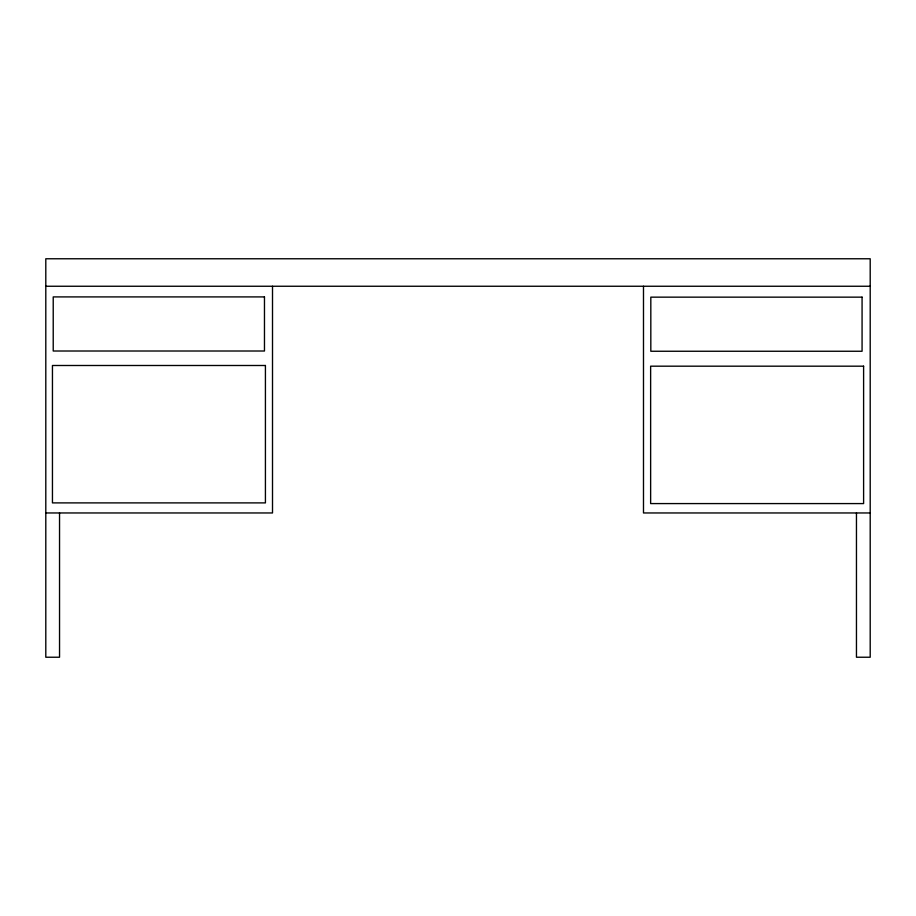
<?xml version="1.0" encoding="UTF-8"?>
<svg xmlns="http://www.w3.org/2000/svg" width="916" height="916" viewBox="0 0 916 916"><rect width="100%" height="100%" fill="white"/><g stroke="black" fill="none" stroke-linecap="round" stroke-linejoin="round"><path stroke-width="1.37" d="M45.8 286.25L870.2 286.25M45.8 512.96L272.51 512.96L272.51 286.25M870.2 512.96L643.49 512.96L643.49 286.25M856.46 512.96L856.46 657.23L870.2 657.23L870.2 258.77L45.8 258.77L45.8 657.23L59.54 657.23L59.54 512.96M264.472 296.91L53.22 296.91L53.22 351.011L264.472 351.011L264.472 296.91M862.071 297.15L650.818 297.15L650.818 351.252L862.071 351.252L862.071 297.15M265.422 365.495L52.452 365.495L52.452 502.895L265.422 502.895L265.422 365.495M863.605 366.182L650.635 366.182L650.635 503.582L863.605 503.582L863.605 366.182"/></g></svg>
